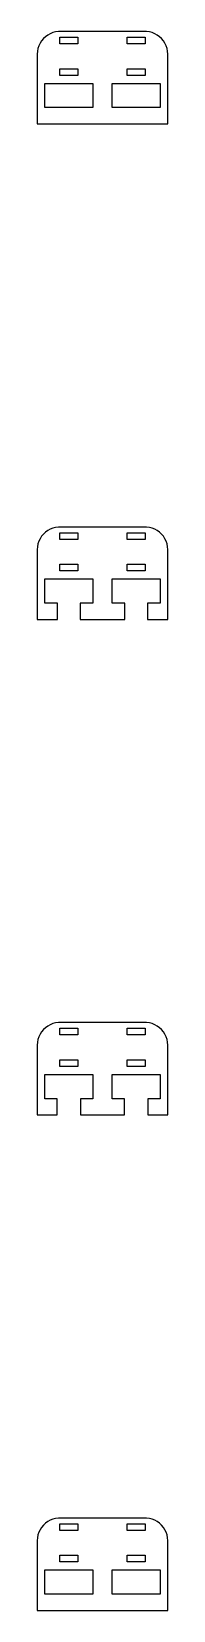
# Model space of a CAD drawing. Header units: metres. Extents: x -14 to 14, y 0 to 350.
import ezdxf

# ---------------------------------------------------------------- set-up
doc = ezdxf.new("R2010")
doc.units = ezdxf.units.M

msp = doc.modelspace()

# ---------------------------------------------------------------- linework, layer by layer
for p, q in [((-9.81395, 350.49), (-10.4369, 350.411)), ((9.81395, 350.49), (-9.81395, 350.49)), ((10.4369, 350.411), (9.81395, 350.49)), ((-14.1489, 347.341), (-14.3429, 346.743)), ((-13.8815, 347.909), (-14.1489, 347.341)), ((-13.5451, 348.439), (-13.8815, 347.909)), ((-13.1448, 348.923), (-13.5451, 348.439)), ((-12.6871, 349.353), (-13.1448, 348.923)), ((-12.1791, 349.722), (-12.6871, 349.353)), ((-11.6289, 350.024), (-12.1791, 349.722)), ((-11.0451, 350.255), (-11.6289, 350.024)), ((-10.4369, 350.411), (-11.0451, 350.255)), ((-9.5, 347.75), (-9.5, 349.25)), ((-9.5, 349.25), (-5.5, 349.25)), ((-5.5, 347.75), (-9.5, 347.75)), ((-5.5, 349.25), (-5.5, 347.75)), ((5.5, 347.75), (5.5, 349.25)), ((5.5, 349.25), (9.5, 349.25)), ((9.5, 347.75), (5.5, 347.75)), ((9.5, 349.25), (9.5, 347.75)), ((11.0451, 350.255), (10.4369, 350.411)), ((11.6289, 350.024), (11.0451, 350.255)), ((12.1791, 349.722), (11.6289, 350.024)), ((12.6871, 349.353), (12.1791, 349.722)), ((13.1448, 348.923), (12.6871, 349.353)), ((13.5451, 348.439), (13.1448, 348.923)), ((13.8815, 347.909), (13.5451, 348.439)), ((14.1489, 347.341), (13.8815, 347.909)), ((14.3429, 346.743), (14.1489, 347.341)), ((-14.4606, 346.127), (-14.5, 345.5)), ((-14.5, 345.5), (-14.5, 330)), ((-14.3429, 346.743), (-14.4606, 346.127)), ((14.4606, 346.127), (14.3429, 346.743)), ((14.5, 345.5), (14.4606, 346.127)), ((14.5, 330), (14.5, 345.5)), ((-9.5, 340.75), (-9.5, 342.25)), ((-9.5, 342.25), (-5.5, 342.25)), ((-5.5, 340.75), (-9.5, 340.75)), ((-5.5, 342.25), (-5.5, 340.75)), ((5.5, 340.75), (5.5, 342.25)), ((5.5, 342.25), (9.5, 342.25)), ((9.5, 340.75), (5.5, 340.75)), ((9.5, 342.25), (9.5, 340.75)), ((-12.8466, 333.6), (-12.8466, 339)), ((-12.8466, 339), (-2.15337, 339)), ((-2.15337, 339), (-2.15337, 333.6)), ((2.15337, 333.6), (2.15337, 339)), ((2.15337, 339), (12.8466, 339)), ((12.8466, 339), (12.8466, 333.6)), ((-2.15337, 333.6), (-12.8466, 333.6)), ((12.8466, 333.6), (2.15337, 333.6)), ((-14.5, 330), (14.5, 330)), ((-13.5451, 238.439), (-13.8815, 237.909)), ((-13.1448, 238.923), (-13.5451, 238.439)), ((-12.6871, 239.353), (-13.1448, 238.923)), ((-12.1791, 239.722), (-12.6871, 239.353)), ((-11.6289, 240.024), (-12.1791, 239.722)), ((-11.0451, 240.255), (-11.6289, 240.024)), ((-10.4369, 240.411), (-11.0451, 240.255)), ((-9.81395, 240.49), (-10.4369, 240.411)), ((9.81395, 240.49), (-9.81395, 240.49)), ((-9.5, 237.75), (-9.5, 239.25)), ((-9.5, 239.25), (-5.5, 239.25)), ((-5.5, 239.25), (-5.5, 237.75)), ((5.5, 237.75), (5.5, 239.25)), ((5.5, 239.25), (9.5, 239.25)), ((9.5, 239.25), (9.5, 237.75)), ((10.4369, 240.411), (9.81395, 240.49)), ((11.0451, 240.255), (10.4369, 240.411)), ((11.6289, 240.024), (11.0451, 240.255)), ((12.1791, 239.722), (11.6289, 240.024)), ((12.6871, 239.353), (12.1791, 239.722)), ((13.1448, 238.923), (12.6871, 239.353)), ((13.5451, 238.439), (13.1448, 238.923)), ((13.8815, 237.909), (13.5451, 238.439)), ((-14.4606, 236.127), (-14.5, 235.5)), ((-14.5, 235.5), (-14.5, 220)), ((-14.3429, 236.743), (-14.4606, 236.127)), ((-14.1489, 237.341), (-14.3429, 236.743)), ((-13.8815, 237.909), (-14.1489, 237.341)), ((-5.5, 237.75), (-9.5, 237.75)), ((9.5, 237.75), (5.5, 237.75)), ((14.1489, 237.341), (13.8815, 237.909)), ((14.3429, 236.743), (14.1489, 237.341)), ((14.4606, 236.127), (14.3429, 236.743)), ((14.5, 235.5), (14.4606, 236.127)), ((14.5, 220), (14.5, 235.5)), ((-9.5, 230.75), (-9.5, 232.25)), ((-9.5, 232.25), (-5.5, 232.25)), ((-5.5, 232.25), (-5.5, 230.75)), ((5.5, 230.75), (5.5, 232.25)), ((5.5, 232.25), (9.5, 232.25)), ((9.5, 232.25), (9.5, 230.75)), ((-12.8466, 223.6), (-12.8466, 229)), ((-12.8466, 229), (-2.15337, 229)), ((-5.5, 230.75), (-9.5, 230.75)), ((-2.15337, 229), (-2.15337, 223.6)), ((2.15337, 223.6), (2.15337, 229)), ((2.15337, 229), (12.8466, 229)), ((9.5, 230.75), (5.5, 230.75)), ((12.8466, 229), (12.8466, 223.6)), ((-10.0307, 223.6), (-12.8466, 223.6)), ((-10.0307, 220), (-10.0307, 223.6)), ((-2.15337, 223.6), (-4.96927, 223.6)), ((-4.96927, 223.6), (-4.96927, 220)), ((4.96927, 223.6), (2.15337, 223.6)), ((4.96927, 220), (4.96927, 223.6)), ((12.8466, 223.6), (10.0307, 223.6)), ((10.0307, 223.6), (10.0307, 220)), ((-14.5, 220), (-10.0307, 220)), ((-4.96927, 220), (4.96927, 220)), ((10.0307, 220), (14.5, 220)), ((-12.1791, 129.722), (-12.6871, 129.353)), ((-11.6289, 130.024), (-12.1791, 129.722)), ((-11.0451, 130.255), (-11.6289, 130.024)), ((-10.4369, 130.411), (-11.0451, 130.255)), ((-9.81395, 130.49), (-10.4369, 130.411)), ((9.81395, 130.49), (-9.81395, 130.49)), ((10.4369, 130.411), (9.81395, 130.49)), ((11.0451, 130.255), (10.4369, 130.411)), ((11.6289, 130.024), (11.0451, 130.255)), ((12.1791, 129.722), (11.6289, 130.024)), ((12.6871, 129.353), (12.1791, 129.722)), ((-14.3429, 126.743), (-14.4606, 126.127)), ((-14.1489, 127.341), (-14.3429, 126.743)), ((-13.8815, 127.909), (-14.1489, 127.341)), ((-13.5451, 128.439), (-13.8815, 127.909)), ((-13.1448, 128.923), (-13.5451, 128.439)), ((-12.6871, 129.353), (-13.1448, 128.923)), ((-9.5, 127.75), (-9.5, 129.25)), ((-9.5, 129.25), (-5.5, 129.25)), ((-5.5, 127.75), (-9.5, 127.75)), ((-5.5, 129.25), (-5.5, 127.75)), ((5.5, 127.75), (5.5, 129.25)), ((5.5, 129.25), (9.5, 129.25)), ((9.5, 127.75), (5.5, 127.75)), ((9.5, 129.25), (9.5, 127.75)), ((13.1448, 128.923), (12.6871, 129.353)), ((13.5451, 128.439), (13.1448, 128.923)), ((13.8815, 127.909), (13.5451, 128.439)), ((14.1489, 127.341), (13.8815, 127.909)), ((14.3429, 126.743), (14.1489, 127.341)), ((14.4606, 126.127), (14.3429, 126.743)), ((-14.4606, 126.127), (-14.5, 125.5)), ((-14.5, 125.5), (-14.5, 110)), ((14.5, 125.5), (14.4606, 126.127)), ((14.5, 110), (14.5, 125.5)), ((-9.5, 120.75), (-9.5, 122.25)), ((-9.5, 122.25), (-5.5, 122.25)), ((-5.5, 120.75), (-9.5, 120.75)), ((-5.5, 122.25), (-5.5, 120.75)), ((5.5, 120.75), (5.5, 122.25)), ((5.5, 122.25), (9.5, 122.25)), ((9.5, 120.75), (5.5, 120.75)), ((9.5, 122.25), (9.5, 120.75)), ((-12.8466, 113.6), (-12.8466, 119)), ((-12.8466, 119), (-2.15337, 119)), ((-2.15337, 119), (-2.15337, 113.6)), ((2.15337, 113.6), (2.15337, 119)), ((2.15337, 119), (12.8466, 119)), ((12.8466, 119), (12.8466, 113.6)), ((-10.0942, 113.6), (-12.8466, 113.6)), ((-10.0942, 110), (-10.0942, 113.6)), ((-2.15337, 113.6), (-4.90581, 113.6)), ((-4.90581, 113.6), (-4.90581, 110)), ((4.90581, 113.6), (2.15337, 113.6)), ((4.90581, 110), (4.90581, 113.6)), ((12.8466, 113.6), (10.0942, 113.6)), ((10.0942, 113.6), (10.0942, 110)), ((-14.5, 110), (-10.0942, 110)), ((-4.90581, 110), (4.90581, 110)), ((10.0942, 110), (14.5, 110)), ((-13.8815, 17.9088), (-14.1489, 17.3406)), ((-13.5451, 18.4389), (-13.8815, 17.9088)), ((-13.1448, 18.9227), (-13.5451, 18.4389)), ((-12.6871, 19.3526), (-13.1448, 18.9227)), ((-12.1791, 19.7216), (-12.6871, 19.3526)), ((-11.6289, 20.0241), (-12.1791, 19.7216)), ((-11.0451, 20.2553), (-11.6289, 20.0241)), ((-10.4369, 20.4114), (-11.0451, 20.2553)), ((-9.81395, 20.4901), (-10.4369, 20.4114)), ((9.81395, 20.4901), (-9.81395, 20.4901)), ((-9.5, 17.75), (-9.5, 19.25)), ((-9.5, 19.25), (-5.5, 19.25)), ((-5.5, 17.75), (-9.5, 17.75)), ((-5.5, 19.25), (-5.5, 17.75)), ((5.5, 17.75), (5.5, 19.25)), ((5.5, 19.25), (9.5, 19.25)), ((9.5, 17.75), (5.5, 17.75)), ((9.5, 19.25), (9.5, 17.75)), ((10.4369, 20.4114), (9.81395, 20.4901)), ((11.0451, 20.2553), (10.4369, 20.4114)), ((11.6289, 20.0241), (11.0451, 20.2553)), ((12.1791, 19.7216), (11.6289, 20.0241)), ((12.6871, 19.3526), (12.1791, 19.7216)), ((13.1448, 18.9227), (12.6871, 19.3526)), ((13.5451, 18.4389), (13.1448, 18.9227)), ((13.8815, 17.9088), (13.5451, 18.4389)), ((14.1489, 17.3406), (13.8815, 17.9088)), ((-14.4606, 16.1267), (-14.5, 15.5)), ((-14.5, 15.5), (-14.5, 0)), ((-14.3429, 16.7434), (-14.4606, 16.1267)), ((-14.1489, 17.3406), (-14.3429, 16.7434)), ((14.3429, 16.7434), (14.1489, 17.3406)), ((14.4606, 16.1267), (14.3429, 16.7434)), ((14.5, 15.5), (14.4606, 16.1267)), ((14.5, 0), (14.5, 15.5)), ((-9.5, 10.75), (-9.5, 12.25)), ((-9.5, 12.25), (-5.5, 12.25)), ((-5.5, 10.75), (-9.5, 10.75)), ((-5.5, 12.25), (-5.5, 10.75)), ((5.5, 10.75), (5.5, 12.25)), ((5.5, 12.25), (9.5, 12.25)), ((9.5, 10.75), (5.5, 10.75)), ((9.5, 12.25), (9.5, 10.75)), ((-12.8466, 3.59999), (-12.8466, 9)), ((-12.8466, 9), (-2.15337, 9)), ((-2.15337, 9), (-2.15337, 3.59999)), ((2.15337, 3.59999), (2.15337, 9)), ((2.15337, 9), (12.8466, 9)), ((12.8466, 9), (12.8466, 3.59999)), ((-2.15337, 3.59999), (-12.8466, 3.59999)), ((12.8466, 3.59999), (2.15337, 3.59999)), ((-14.5, 0), (14.5, 0))]:
    msp.add_line(p, q)

doc.saveas('drawing.dxf')
